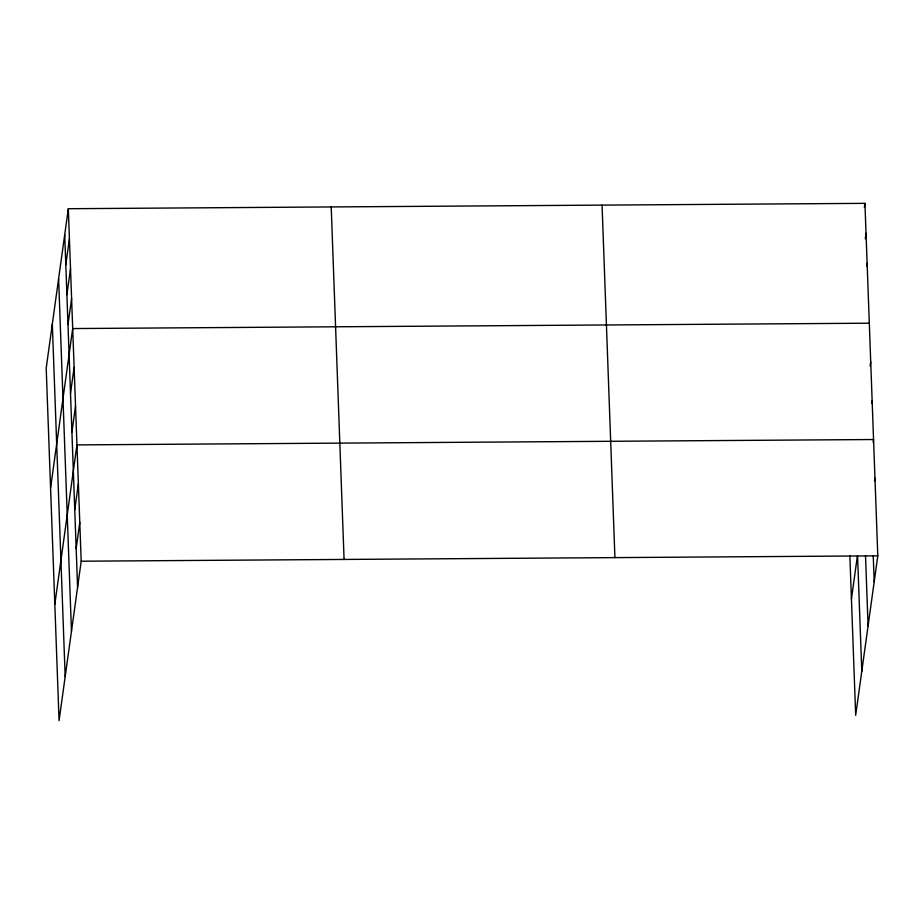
<?xml version="1.0" encoding="UTF-8"?>
<svg xmlns="http://www.w3.org/2000/svg" width="924" height="924" viewBox="0 0 924 924"><rect width="100%" height="100%" fill="white"/><g stroke="black" fill="none" stroke-linecap="round" stroke-linejoin="round"><path stroke-width="1.39" d="M68.318 208.72L46.2 368.156L59.067 720.651L81.197 561.214L68.318 208.72L864.933 203.349L877.8 555.844L855.682 715.28L849.861 555.878M65.8 264.714L69.416 238.681M66.898 294.675L70.513 268.641M67.995 324.636L71.61 298.602M50.577 487.999L72.696 328.563L869.311 323.204M70.501 393.37L74.116 367.348M71.922 432.143L75.525 406.121M54.828 604.331L76.946 444.894L873.55 439.524L873.168 442.261M74.752 509.69L78.367 483.668M76.161 548.463L79.776 522.441M864.356 207.461L864.933 203.349M865.268 238.796L866.019 233.31M866.735 266.02L867.116 263.271M870.154 366.089L870.72 361.977M871.759 403.488L872.141 400.75M851.431 598.96L857.356 556.271M874.589 481.034L874.97 478.297M81.197 561.214L877.8 555.844M873.249 556.029L874.185 581.877M865.511 555.532L868.075 625.894M857.587 556.375L861.78 671.251M602.055 205.128L614.922 557.622M331.208 206.953L344.075 559.447M64.715 234.742L77.581 587.248M58.605 278.771L71.471 631.265M52.31 324.128L65.177 676.622"/></g></svg>
